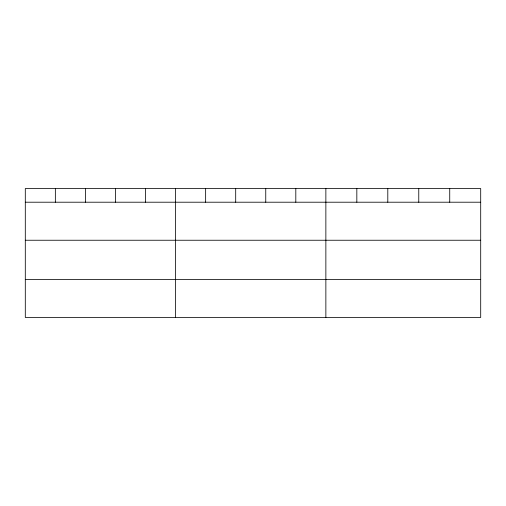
<?xml version="1.0" encoding="UTF-8"?>
<svg xmlns="http://www.w3.org/2000/svg" width="506" height="506" viewBox="0 0 506 506"><rect width="100%" height="100%" fill="white"/><g stroke="black" fill="none" stroke-linecap="round" stroke-linejoin="round"><path stroke-width="0.76" d="M480.7 202.21L480.7 317.445L25.3 317.445L25.3 188.555L480.7 188.555L480.7 202.21L25.3 202.21M25.3 240.242L480.7 240.242M25.3 279.42L480.7 279.42M449.733 188.555L449.733 202.21M418.766 188.555L418.766 202.21M387.798 188.555L387.798 202.21M356.831 188.555L356.831 202.21M325.864 188.555L325.864 317.445M295.808 188.555L295.808 202.21M265.751 188.555L265.751 202.21M235.695 188.555L235.695 202.21M205.638 188.555L205.638 202.21M175.582 188.555L175.582 317.445M145.526 188.555L145.526 202.21M115.469 188.555L115.469 202.21M85.413 188.555L85.413 202.21M55.356 188.555L55.356 202.21"/></g></svg>
